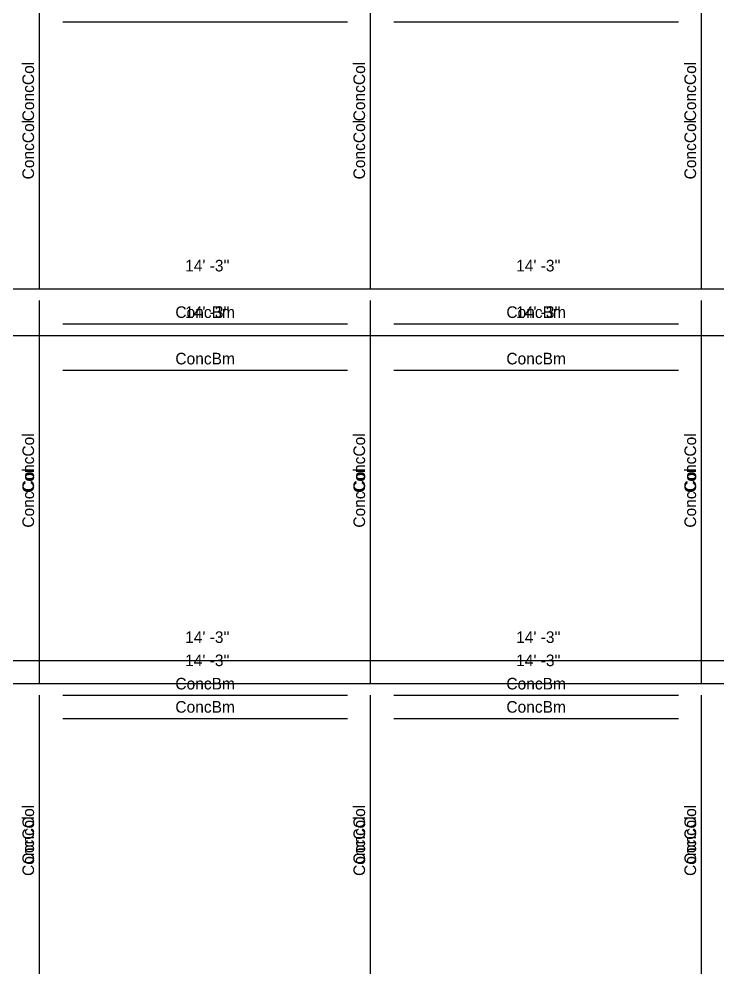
# Model space of a CAD drawing. Extents: x -38 to 2998, y -195 to 11529.
# Drawn here: x 1589.4 to 1950.3, y 2928 to 3421.5 of the extents above; entities that cross this region are included whole.
import ezdxf
from ezdxf.enums import TextEntityAlignment as Align

# ---------------------------------------------------------------- set-up
doc = ezdxf.new("R2010")
doc.units = 0
doc.header["$MEASUREMENT"] = 0
doc.layers.get('0').update_dxf_attribs({"linetype": 'CONTINUOUS'})
for name, color, linetype in [('CENTERLINES', 7, 'CONTINUOUS'), ('DIMENSIONS', 4, 'CONTINUOUS'), ('TEXT', 5, 'CONTINUOUS')]:
    doc.layers.add(name, color=color, linetype=linetype)
doc.dimstyles.get("Standard").update_dxf_attribs({"dimtxt": 0.18, "dimasz": 0.18, "dimexe": 0.18, "dimexo": 0.0625, "dimgap": 0.09, "dimtad": 0, "dimtih": 1, "dimtoh": 1, "dimdec": 4, "dimzin": 0, "dimtxsty": 'STANDARD', "dimcen": 0.09, "dimazin": 3, "dimtfac": 1, "dimtdec": 4, "dimtofl": 0, "dimtmove": 0, "dimatfit": 3, "dimtolj": 1, "dimtzin": 0})

# ---------------------------------------------------------------- blocks, each defined once
blk = doc.blocks.new('*D3549')
at = {"color": 1, "linetype": 'BYBLOCK'}
for points in [[(1433.73, 3094.77), (1432.67, 3093.71), (1425.25, 3086.29), (1424.19, 3085.23)], [(1604.73, 3094.77), (1603.67, 3093.71), (1596.25, 3086.29), (1595.19, 3085.23)]]:
    blk.add_solid(points, dxfattribs=at)
at = {"layer": 'DIMENSIONS', "color": 9, "linetype": 'BYBLOCK'}
for p, q in [((1428.96, 3090), (1428.96, 3108)), ((1599.96, 3090), (1599.96, 3108))]:
    blk.add_line(p, q, dxfattribs=at)
at = {"layer": 'DIMENSIONS', "color": 0, "linetype": 'BYBLOCK'}
blk.add_line((1428.96, 3090), (1599.96, 3090), dxfattribs=at)
at = {"layer": 'DIMENSIONS', "color": 0, "linetype": 'BYBLOCK', "insert": (1514.46, 3102), "char_height": 6, "attachment_point": 5}
blk.add_mtext("\\A1; 14' -3''", dxfattribs=at)
blk = doc.blocks.new('*D3550')
at = {"color": 1, "linetype": 'BYBLOCK'}
for points in [[(1604.73, 3094.77), (1603.67, 3093.71), (1596.25, 3086.29), (1595.19, 3085.23)], [(1775.73, 3094.77), (1774.67, 3093.71), (1767.25, 3086.29), (1766.19, 3085.23)]]:
    blk.add_solid(points, dxfattribs=at)
at = {"layer": 'DIMENSIONS', "color": 9, "linetype": 'BYBLOCK'}
for p, q in [((1599.96, 3090), (1599.96, 3108)), ((1770.96, 3090), (1770.96, 3108))]:
    blk.add_line(p, q, dxfattribs=at)
at = {"layer": 'DIMENSIONS', "color": 0, "linetype": 'BYBLOCK'}
blk.add_line((1599.96, 3090), (1770.96, 3090), dxfattribs=at)
at = {"layer": 'DIMENSIONS', "color": 0, "linetype": 'BYBLOCK', "insert": (1685.46, 3102), "char_height": 6, "attachment_point": 5}
blk.add_mtext("\\A1; 14' -3''", dxfattribs=at)
blk = doc.blocks.new('*D3551')
at = {"color": 1, "linetype": 'BYBLOCK'}
for points in [[(1775.73, 3094.77), (1774.67, 3093.71), (1767.25, 3086.29), (1766.19, 3085.23)], [(1946.73, 3094.77), (1945.67, 3093.71), (1938.25, 3086.29), (1937.19, 3085.23)]]:
    blk.add_solid(points, dxfattribs=at)
at = {"layer": 'DIMENSIONS', "color": 9, "linetype": 'BYBLOCK'}
for p, q in [((1770.96, 3090), (1770.96, 3108)), ((1941.96, 3090), (1941.96, 3108))]:
    blk.add_line(p, q, dxfattribs=at)
at = {"layer": 'DIMENSIONS', "color": 0, "linetype": 'BYBLOCK'}
blk.add_line((1770.96, 3090), (1941.96, 3090), dxfattribs=at)
at = {"layer": 'DIMENSIONS', "color": 0, "linetype": 'BYBLOCK', "insert": (1856.46, 3102), "char_height": 6, "attachment_point": 5}
blk.add_mtext("\\A1; 14' -3''", dxfattribs=at)
blk = doc.blocks.new('*D3552')
at = {"color": 1, "linetype": 'BYBLOCK'}
for points in [[(1946.73, 3094.77), (1945.67, 3093.71), (1938.25, 3086.29), (1937.19, 3085.23)], [(2117.73, 3094.77), (2116.67, 3093.71), (2109.25, 3086.29), (2108.19, 3085.23)]]:
    blk.add_solid(points, dxfattribs=at)
at = {"layer": 'DIMENSIONS', "color": 9, "linetype": 'BYBLOCK'}
for p, q in [((1941.96, 3090), (1941.96, 3108)), ((2112.96, 3090), (2112.96, 3108))]:
    blk.add_line(p, q, dxfattribs=at)
at = {"layer": 'DIMENSIONS', "color": 0, "linetype": 'BYBLOCK'}
blk.add_line((1941.96, 3090), (2112.96, 3090), dxfattribs=at)
at = {"layer": 'DIMENSIONS', "color": 0, "linetype": 'BYBLOCK', "insert": (2027.46, 3102), "char_height": 6, "attachment_point": 5}
blk.add_mtext("\\A1; 14' -3''", dxfattribs=at)
blk = doc.blocks.new('*D3570')
at = {"color": 1, "linetype": 'BYBLOCK'}
for points in [[(1433.73, 3286.77), (1432.67, 3285.71), (1425.25, 3278.29), (1424.19, 3277.23)], [(1604.73, 3286.77), (1603.67, 3285.71), (1596.25, 3278.29), (1595.19, 3277.23)]]:
    blk.add_solid(points, dxfattribs=at)
at = {"layer": 'DIMENSIONS', "color": 9, "linetype": 'BYBLOCK'}
for p, q in [((1428.96, 3282), (1428.96, 3300)), ((1599.96, 3282), (1599.96, 3300))]:
    blk.add_line(p, q, dxfattribs=at)
at = {"layer": 'DIMENSIONS', "color": 0, "linetype": 'BYBLOCK'}
blk.add_line((1428.96, 3282), (1599.96, 3282), dxfattribs=at)
at = {"layer": 'DIMENSIONS', "color": 0, "linetype": 'BYBLOCK', "insert": (1514.46, 3294), "char_height": 6, "attachment_point": 5}
blk.add_mtext("\\A1; 14' -3''", dxfattribs=at)
blk = doc.blocks.new('*D3571')
at = {"color": 1, "linetype": 'BYBLOCK'}
for points in [[(1604.73, 3286.77), (1603.67, 3285.71), (1596.25, 3278.29), (1595.19, 3277.23)], [(1775.73, 3286.77), (1774.67, 3285.71), (1767.25, 3278.29), (1766.19, 3277.23)]]:
    blk.add_solid(points, dxfattribs=at)
at = {"layer": 'DIMENSIONS', "color": 9, "linetype": 'BYBLOCK'}
for p, q in [((1599.96, 3282), (1599.96, 3300)), ((1770.96, 3282), (1770.96, 3300))]:
    blk.add_line(p, q, dxfattribs=at)
at = {"layer": 'DIMENSIONS', "color": 0, "linetype": 'BYBLOCK'}
blk.add_line((1599.96, 3282), (1770.96, 3282), dxfattribs=at)
at = {"layer": 'DIMENSIONS', "color": 0, "linetype": 'BYBLOCK', "insert": (1685.46, 3294), "char_height": 6, "attachment_point": 5}
blk.add_mtext("\\A1; 14' -3''", dxfattribs=at)
blk = doc.blocks.new('*D3572')
at = {"color": 1, "linetype": 'BYBLOCK'}
for points in [[(1775.73, 3286.77), (1774.67, 3285.71), (1767.25, 3278.29), (1766.19, 3277.23)], [(1946.73, 3286.77), (1945.67, 3285.71), (1938.25, 3278.29), (1937.19, 3277.23)]]:
    blk.add_solid(points, dxfattribs=at)
at = {"layer": 'DIMENSIONS', "color": 9, "linetype": 'BYBLOCK'}
for p, q in [((1770.96, 3282), (1770.96, 3300)), ((1941.96, 3282), (1941.96, 3300))]:
    blk.add_line(p, q, dxfattribs=at)
at = {"layer": 'DIMENSIONS', "color": 0, "linetype": 'BYBLOCK'}
blk.add_line((1770.96, 3282), (1941.96, 3282), dxfattribs=at)
at = {"layer": 'DIMENSIONS', "color": 0, "linetype": 'BYBLOCK', "insert": (1856.46, 3294), "char_height": 6, "attachment_point": 5}
blk.add_mtext("\\A1; 14' -3''", dxfattribs=at)
blk = doc.blocks.new('*D3573')
at = {"color": 1, "linetype": 'BYBLOCK'}
for points in [[(1946.73, 3286.77), (1945.67, 3285.71), (1938.25, 3278.29), (1937.19, 3277.23)], [(2117.73, 3286.77), (2116.67, 3285.71), (2109.25, 3278.29), (2108.19, 3277.23)]]:
    blk.add_solid(points, dxfattribs=at)
at = {"layer": 'DIMENSIONS', "color": 9, "linetype": 'BYBLOCK'}
for p, q in [((1941.96, 3282), (1941.96, 3300)), ((2112.96, 3282), (2112.96, 3300))]:
    blk.add_line(p, q, dxfattribs=at)
at = {"layer": 'DIMENSIONS', "color": 0, "linetype": 'BYBLOCK'}
blk.add_line((1941.96, 3282), (2112.96, 3282), dxfattribs=at)
at = {"layer": 'DIMENSIONS', "color": 0, "linetype": 'BYBLOCK', "insert": (2027.46, 3294), "char_height": 6, "attachment_point": 5}
blk.add_mtext("\\A1; 14' -3''", dxfattribs=at)
blk = doc.blocks.new('*D4040')
at = {"color": 1, "linetype": 'BYBLOCK'}
for points in [[(1433.73, 3082.77), (1432.67, 3081.71), (1425.25, 3074.29), (1424.19, 3073.23)], [(1604.73, 3082.77), (1603.67, 3081.71), (1596.25, 3074.29), (1595.19, 3073.23)]]:
    blk.add_solid(points, dxfattribs=at)
at = {"layer": 'DIMENSIONS', "color": 9, "linetype": 'BYBLOCK'}
for p, q in [((1428.96, 3078), (1428.96, 3096)), ((1599.96, 3078), (1599.96, 3096))]:
    blk.add_line(p, q, dxfattribs=at)
at = {"layer": 'DIMENSIONS', "color": 0, "linetype": 'BYBLOCK'}
blk.add_line((1428.96, 3078), (1599.96, 3078), dxfattribs=at)
at = {"layer": 'DIMENSIONS', "color": 0, "linetype": 'BYBLOCK', "insert": (1514.46, 3090), "char_height": 6, "attachment_point": 5}
blk.add_mtext("\\A1; 14' -3''", dxfattribs=at)
blk = doc.blocks.new('*D4041')
at = {"color": 1, "linetype": 'BYBLOCK'}
for points in [[(1604.73, 3082.77), (1603.67, 3081.71), (1596.25, 3074.29), (1595.19, 3073.23)], [(1775.73, 3082.77), (1774.67, 3081.71), (1767.25, 3074.29), (1766.19, 3073.23)]]:
    blk.add_solid(points, dxfattribs=at)
at = {"layer": 'DIMENSIONS', "color": 9, "linetype": 'BYBLOCK'}
for p, q in [((1599.96, 3078), (1599.96, 3096)), ((1770.96, 3078), (1770.96, 3096))]:
    blk.add_line(p, q, dxfattribs=at)
at = {"layer": 'DIMENSIONS', "color": 0, "linetype": 'BYBLOCK'}
blk.add_line((1599.96, 3078), (1770.96, 3078), dxfattribs=at)
at = {"layer": 'DIMENSIONS', "color": 0, "linetype": 'BYBLOCK', "insert": (1685.46, 3090), "char_height": 6, "attachment_point": 5}
blk.add_mtext("\\A1; 14' -3''", dxfattribs=at)
blk = doc.blocks.new('*D4042')
at = {"color": 1, "linetype": 'BYBLOCK'}
for points in [[(1775.73, 3082.77), (1774.67, 3081.71), (1767.25, 3074.29), (1766.19, 3073.23)], [(1946.73, 3082.77), (1945.67, 3081.71), (1938.25, 3074.29), (1937.19, 3073.23)]]:
    blk.add_solid(points, dxfattribs=at)
at = {"layer": 'DIMENSIONS', "color": 9, "linetype": 'BYBLOCK'}
for p, q in [((1770.96, 3078), (1770.96, 3096)), ((1941.96, 3078), (1941.96, 3096))]:
    blk.add_line(p, q, dxfattribs=at)
at = {"layer": 'DIMENSIONS', "color": 0, "linetype": 'BYBLOCK'}
blk.add_line((1770.96, 3078), (1941.96, 3078), dxfattribs=at)
at = {"layer": 'DIMENSIONS', "color": 0, "linetype": 'BYBLOCK', "insert": (1856.46, 3090), "char_height": 6, "attachment_point": 5}
blk.add_mtext("\\A1; 14' -3''", dxfattribs=at)
blk = doc.blocks.new('*D4043')
at = {"color": 1, "linetype": 'BYBLOCK'}
for points in [[(1946.73, 3082.77), (1945.67, 3081.71), (1938.25, 3074.29), (1937.19, 3073.23)], [(2117.73, 3082.77), (2116.67, 3081.71), (2109.25, 3074.29), (2108.19, 3073.23)]]:
    blk.add_solid(points, dxfattribs=at)
at = {"layer": 'DIMENSIONS', "color": 9, "linetype": 'BYBLOCK'}
for p, q in [((1941.96, 3078), (1941.96, 3096)), ((2112.96, 3078), (2112.96, 3096))]:
    blk.add_line(p, q, dxfattribs=at)
at = {"layer": 'DIMENSIONS', "color": 0, "linetype": 'BYBLOCK'}
blk.add_line((1941.96, 3078), (2112.96, 3078), dxfattribs=at)
at = {"layer": 'DIMENSIONS', "color": 0, "linetype": 'BYBLOCK', "insert": (2027.46, 3090), "char_height": 6, "attachment_point": 5}
blk.add_mtext("\\A1; 14' -3''", dxfattribs=at)
blk = doc.blocks.new('*D4061')
at = {"color": 1, "linetype": 'BYBLOCK'}
for points in [[(1433.73, 3262.77), (1432.67, 3261.71), (1425.25, 3254.29), (1424.19, 3253.23)], [(1604.73, 3262.77), (1603.67, 3261.71), (1596.25, 3254.29), (1595.19, 3253.23)]]:
    blk.add_solid(points, dxfattribs=at)
at = {"layer": 'DIMENSIONS', "color": 9, "linetype": 'BYBLOCK'}
for p, q in [((1428.96, 3258), (1428.96, 3276)), ((1599.96, 3258), (1599.96, 3276))]:
    blk.add_line(p, q, dxfattribs=at)
at = {"layer": 'DIMENSIONS', "color": 0, "linetype": 'BYBLOCK'}
blk.add_line((1428.96, 3258), (1599.96, 3258), dxfattribs=at)
at = {"layer": 'DIMENSIONS', "color": 0, "linetype": 'BYBLOCK', "insert": (1514.46, 3270), "char_height": 6, "attachment_point": 5}
blk.add_mtext("\\A1; 14' -3''", dxfattribs=at)
blk = doc.blocks.new('*D4062')
at = {"color": 1, "linetype": 'BYBLOCK'}
for points in [[(1604.73, 3262.77), (1603.67, 3261.71), (1596.25, 3254.29), (1595.19, 3253.23)], [(1775.73, 3262.77), (1774.67, 3261.71), (1767.25, 3254.29), (1766.19, 3253.23)]]:
    blk.add_solid(points, dxfattribs=at)
at = {"layer": 'DIMENSIONS', "color": 9, "linetype": 'BYBLOCK'}
for p, q in [((1599.96, 3258), (1599.96, 3276)), ((1770.96, 3258), (1770.96, 3276))]:
    blk.add_line(p, q, dxfattribs=at)
at = {"layer": 'DIMENSIONS', "color": 0, "linetype": 'BYBLOCK'}
blk.add_line((1599.96, 3258), (1770.96, 3258), dxfattribs=at)
at = {"layer": 'DIMENSIONS', "color": 0, "linetype": 'BYBLOCK', "insert": (1685.46, 3270), "char_height": 6, "attachment_point": 5}
blk.add_mtext("\\A1; 14' -3''", dxfattribs=at)
blk = doc.blocks.new('*D4063')
at = {"color": 1, "linetype": 'BYBLOCK'}
for points in [[(1775.73, 3262.77), (1774.67, 3261.71), (1767.25, 3254.29), (1766.19, 3253.23)], [(1946.73, 3262.77), (1945.67, 3261.71), (1938.25, 3254.29), (1937.19, 3253.23)]]:
    blk.add_solid(points, dxfattribs=at)
at = {"layer": 'DIMENSIONS', "color": 9, "linetype": 'BYBLOCK'}
for p, q in [((1770.96, 3258), (1770.96, 3276)), ((1941.96, 3258), (1941.96, 3276))]:
    blk.add_line(p, q, dxfattribs=at)
at = {"layer": 'DIMENSIONS', "color": 0, "linetype": 'BYBLOCK'}
blk.add_line((1770.96, 3258), (1941.96, 3258), dxfattribs=at)
at = {"layer": 'DIMENSIONS', "color": 0, "linetype": 'BYBLOCK', "insert": (1856.46, 3270), "char_height": 6, "attachment_point": 5}
blk.add_mtext("\\A1; 14' -3''", dxfattribs=at)
blk = doc.blocks.new('*D4064')
at = {"color": 1, "linetype": 'BYBLOCK'}
for points in [[(1946.73, 3262.77), (1945.67, 3261.71), (1938.25, 3254.29), (1937.19, 3253.23)], [(2117.73, 3262.77), (2116.67, 3261.71), (2109.25, 3254.29), (2108.19, 3253.23)]]:
    blk.add_solid(points, dxfattribs=at)
at = {"layer": 'DIMENSIONS', "color": 9, "linetype": 'BYBLOCK'}
for p, q in [((1941.96, 3258), (1941.96, 3276)), ((2112.96, 3258), (2112.96, 3276))]:
    blk.add_line(p, q, dxfattribs=at)
at = {"layer": 'DIMENSIONS', "color": 0, "linetype": 'BYBLOCK'}
blk.add_line((1941.96, 3258), (2112.96, 3258), dxfattribs=at)
at = {"layer": 'DIMENSIONS', "color": 0, "linetype": 'BYBLOCK', "insert": (2027.46, 3270), "char_height": 6, "attachment_point": 5}
blk.add_mtext("\\A1; 14' -3''", dxfattribs=at)
blk = doc.blocks.new('*D4510')
at = {"color": 1, "linetype": 'BYBLOCK'}
for points in [[(1433.73, 3082.77), (1432.67, 3081.71), (1425.25, 3074.29), (1424.19, 3073.23)], [(1604.73, 3082.77), (1603.67, 3081.71), (1596.25, 3074.29), (1595.19, 3073.23)]]:
    blk.add_solid(points, dxfattribs=at)
at = {"layer": 'DIMENSIONS', "color": 9, "linetype": 'BYBLOCK'}
for p, q in [((1428.96, 3078), (1428.96, 3096)), ((1599.96, 3078), (1599.96, 3096))]:
    blk.add_line(p, q, dxfattribs=at)
at = {"layer": 'DIMENSIONS', "color": 0, "linetype": 'BYBLOCK'}
blk.add_line((1428.96, 3078), (1599.96, 3078), dxfattribs=at)
at = {"layer": 'DIMENSIONS', "color": 0, "linetype": 'BYBLOCK', "insert": (1514.46, 3090), "char_height": 6, "attachment_point": 5}
blk.add_mtext("\\A1; 14' -3''", dxfattribs=at)
blk = doc.blocks.new('*D4511')
at = {"color": 1, "linetype": 'BYBLOCK'}
for points in [[(1604.73, 3082.77), (1603.67, 3081.71), (1596.25, 3074.29), (1595.19, 3073.23)], [(1775.73, 3082.77), (1774.67, 3081.71), (1767.25, 3074.29), (1766.19, 3073.23)]]:
    blk.add_solid(points, dxfattribs=at)
at = {"layer": 'DIMENSIONS', "color": 9, "linetype": 'BYBLOCK'}
for p, q in [((1599.96, 3078), (1599.96, 3096)), ((1770.96, 3078), (1770.96, 3096))]:
    blk.add_line(p, q, dxfattribs=at)
at = {"layer": 'DIMENSIONS', "color": 0, "linetype": 'BYBLOCK'}
blk.add_line((1599.96, 3078), (1770.96, 3078), dxfattribs=at)
at = {"layer": 'DIMENSIONS', "color": 0, "linetype": 'BYBLOCK', "insert": (1685.46, 3090), "char_height": 6, "attachment_point": 5}
blk.add_mtext("\\A1; 14' -3''", dxfattribs=at)
blk = doc.blocks.new('*D4512')
at = {"color": 1, "linetype": 'BYBLOCK'}
for points in [[(1775.73, 3082.77), (1774.67, 3081.71), (1767.25, 3074.29), (1766.19, 3073.23)], [(1946.73, 3082.77), (1945.67, 3081.71), (1938.25, 3074.29), (1937.19, 3073.23)]]:
    blk.add_solid(points, dxfattribs=at)
at = {"layer": 'DIMENSIONS', "color": 9, "linetype": 'BYBLOCK'}
for p, q in [((1770.96, 3078), (1770.96, 3096)), ((1941.96, 3078), (1941.96, 3096))]:
    blk.add_line(p, q, dxfattribs=at)
at = {"layer": 'DIMENSIONS', "color": 0, "linetype": 'BYBLOCK'}
blk.add_line((1770.96, 3078), (1941.96, 3078), dxfattribs=at)
at = {"layer": 'DIMENSIONS', "color": 0, "linetype": 'BYBLOCK', "insert": (1856.46, 3090), "char_height": 6, "attachment_point": 5}
blk.add_mtext("\\A1; 14' -3''", dxfattribs=at)
blk = doc.blocks.new('*D4513')
at = {"color": 1, "linetype": 'BYBLOCK'}
for points in [[(1946.73, 3082.77), (1945.67, 3081.71), (1938.25, 3074.29), (1937.19, 3073.23)], [(2117.73, 3082.77), (2116.67, 3081.71), (2109.25, 3074.29), (2108.19, 3073.23)]]:
    blk.add_solid(points, dxfattribs=at)
at = {"layer": 'DIMENSIONS', "color": 9, "linetype": 'BYBLOCK'}
for p, q in [((1941.96, 3078), (1941.96, 3096)), ((2112.96, 3078), (2112.96, 3096))]:
    blk.add_line(p, q, dxfattribs=at)
at = {"layer": 'DIMENSIONS', "color": 0, "linetype": 'BYBLOCK'}
blk.add_line((1941.96, 3078), (2112.96, 3078), dxfattribs=at)
at = {"layer": 'DIMENSIONS', "color": 0, "linetype": 'BYBLOCK', "insert": (2027.46, 3090), "char_height": 6, "attachment_point": 5}
blk.add_mtext("\\A1; 14' -3''", dxfattribs=at)
blk = doc.blocks.new('*D4531')
at = {"color": 1, "linetype": 'BYBLOCK'}
for points in [[(1433.73, 3262.77), (1432.67, 3261.71), (1425.25, 3254.29), (1424.19, 3253.23)], [(1604.73, 3262.77), (1603.67, 3261.71), (1596.25, 3254.29), (1595.19, 3253.23)]]:
    blk.add_solid(points, dxfattribs=at)
at = {"layer": 'DIMENSIONS', "color": 9, "linetype": 'BYBLOCK'}
for p, q in [((1428.96, 3258), (1428.96, 3276)), ((1599.96, 3258), (1599.96, 3276))]:
    blk.add_line(p, q, dxfattribs=at)
at = {"layer": 'DIMENSIONS', "color": 0, "linetype": 'BYBLOCK'}
blk.add_line((1428.96, 3258), (1599.96, 3258), dxfattribs=at)
at = {"layer": 'DIMENSIONS', "color": 0, "linetype": 'BYBLOCK', "insert": (1514.46, 3270), "char_height": 6, "attachment_point": 5}
blk.add_mtext("\\A1; 14' -3''", dxfattribs=at)
blk = doc.blocks.new('*D4532')
at = {"color": 1, "linetype": 'BYBLOCK'}
for points in [[(1604.73, 3262.77), (1603.67, 3261.71), (1596.25, 3254.29), (1595.19, 3253.23)], [(1775.73, 3262.77), (1774.67, 3261.71), (1767.25, 3254.29), (1766.19, 3253.23)]]:
    blk.add_solid(points, dxfattribs=at)
at = {"layer": 'DIMENSIONS', "color": 9, "linetype": 'BYBLOCK'}
for p, q in [((1599.96, 3258), (1599.96, 3276)), ((1770.96, 3258), (1770.96, 3276))]:
    blk.add_line(p, q, dxfattribs=at)
at = {"layer": 'DIMENSIONS', "color": 0, "linetype": 'BYBLOCK'}
blk.add_line((1599.96, 3258), (1770.96, 3258), dxfattribs=at)
at = {"layer": 'DIMENSIONS', "color": 0, "linetype": 'BYBLOCK', "insert": (1685.46, 3270), "char_height": 6, "attachment_point": 5}
blk.add_mtext("\\A1; 14' -3''", dxfattribs=at)
blk = doc.blocks.new('*D4533')
at = {"color": 1, "linetype": 'BYBLOCK'}
for points in [[(1775.73, 3262.77), (1774.67, 3261.71), (1767.25, 3254.29), (1766.19, 3253.23)], [(1946.73, 3262.77), (1945.67, 3261.71), (1938.25, 3254.29), (1937.19, 3253.23)]]:
    blk.add_solid(points, dxfattribs=at)
at = {"layer": 'DIMENSIONS', "color": 9, "linetype": 'BYBLOCK'}
for p, q in [((1770.96, 3258), (1770.96, 3276)), ((1941.96, 3258), (1941.96, 3276))]:
    blk.add_line(p, q, dxfattribs=at)
at = {"layer": 'DIMENSIONS', "color": 0, "linetype": 'BYBLOCK'}
blk.add_line((1770.96, 3258), (1941.96, 3258), dxfattribs=at)
at = {"layer": 'DIMENSIONS', "color": 0, "linetype": 'BYBLOCK', "insert": (1856.46, 3270), "char_height": 6, "attachment_point": 5}
blk.add_mtext("\\A1; 14' -3''", dxfattribs=at)
blk = doc.blocks.new('*D4534')
at = {"color": 1, "linetype": 'BYBLOCK'}
for points in [[(1946.73, 3262.77), (1945.67, 3261.71), (1938.25, 3254.29), (1937.19, 3253.23)], [(2117.73, 3262.77), (2116.67, 3261.71), (2109.25, 3254.29), (2108.19, 3253.23)]]:
    blk.add_solid(points, dxfattribs=at)
at = {"layer": 'DIMENSIONS', "color": 9, "linetype": 'BYBLOCK'}
for p, q in [((1941.96, 3258), (1941.96, 3276)), ((2112.96, 3258), (2112.96, 3276))]:
    blk.add_line(p, q, dxfattribs=at)
at = {"layer": 'DIMENSIONS', "color": 0, "linetype": 'BYBLOCK'}
blk.add_line((1941.96, 3258), (2112.96, 3258), dxfattribs=at)
at = {"layer": 'DIMENSIONS', "color": 0, "linetype": 'BYBLOCK', "insert": (2027.46, 3270), "char_height": 6, "attachment_point": 5}
blk.add_mtext("\\A1; 14' -3''", dxfattribs=at)
blk = doc.blocks.new('*D4980')
at = {"color": 1, "linetype": 'BYBLOCK'}
for points in [[(1433.73, 3082.77), (1432.67, 3081.71), (1425.25, 3074.29), (1424.19, 3073.23)], [(1604.73, 3082.77), (1603.67, 3081.71), (1596.25, 3074.29), (1595.19, 3073.23)]]:
    blk.add_solid(points, dxfattribs=at)
at = {"layer": 'DIMENSIONS', "color": 9, "linetype": 'BYBLOCK'}
for p, q in [((1428.96, 3078), (1428.96, 3096)), ((1599.96, 3078), (1599.96, 3096))]:
    blk.add_line(p, q, dxfattribs=at)
at = {"layer": 'DIMENSIONS', "color": 0, "linetype": 'BYBLOCK'}
blk.add_line((1428.96, 3078), (1599.96, 3078), dxfattribs=at)
at = {"layer": 'DIMENSIONS', "color": 0, "linetype": 'BYBLOCK', "insert": (1514.46, 3090), "char_height": 6, "attachment_point": 5}
blk.add_mtext("\\A1; 14' -3''", dxfattribs=at)
blk = doc.blocks.new('*D4981')
at = {"color": 1, "linetype": 'BYBLOCK'}
for points in [[(1604.73, 3082.77), (1603.67, 3081.71), (1596.25, 3074.29), (1595.19, 3073.23)], [(1775.73, 3082.77), (1774.67, 3081.71), (1767.25, 3074.29), (1766.19, 3073.23)]]:
    blk.add_solid(points, dxfattribs=at)
at = {"layer": 'DIMENSIONS', "color": 9, "linetype": 'BYBLOCK'}
for p, q in [((1599.96, 3078), (1599.96, 3096)), ((1770.96, 3078), (1770.96, 3096))]:
    blk.add_line(p, q, dxfattribs=at)
at = {"layer": 'DIMENSIONS', "color": 0, "linetype": 'BYBLOCK'}
blk.add_line((1599.96, 3078), (1770.96, 3078), dxfattribs=at)
at = {"layer": 'DIMENSIONS', "color": 0, "linetype": 'BYBLOCK', "insert": (1685.46, 3090), "char_height": 6, "attachment_point": 5}
blk.add_mtext("\\A1; 14' -3''", dxfattribs=at)
blk = doc.blocks.new('*D4982')
at = {"color": 1, "linetype": 'BYBLOCK'}
for points in [[(1775.73, 3082.77), (1774.67, 3081.71), (1767.25, 3074.29), (1766.19, 3073.23)], [(1946.73, 3082.77), (1945.67, 3081.71), (1938.25, 3074.29), (1937.19, 3073.23)]]:
    blk.add_solid(points, dxfattribs=at)
at = {"layer": 'DIMENSIONS', "color": 9, "linetype": 'BYBLOCK'}
for p, q in [((1770.96, 3078), (1770.96, 3096)), ((1941.96, 3078), (1941.96, 3096))]:
    blk.add_line(p, q, dxfattribs=at)
at = {"layer": 'DIMENSIONS', "color": 0, "linetype": 'BYBLOCK'}
blk.add_line((1770.96, 3078), (1941.96, 3078), dxfattribs=at)
at = {"layer": 'DIMENSIONS', "color": 0, "linetype": 'BYBLOCK', "insert": (1856.46, 3090), "char_height": 6, "attachment_point": 5}
blk.add_mtext("\\A1; 14' -3''", dxfattribs=at)
blk = doc.blocks.new('*D4983')
at = {"color": 1, "linetype": 'BYBLOCK'}
for points in [[(1946.73, 3082.77), (1945.67, 3081.71), (1938.25, 3074.29), (1937.19, 3073.23)], [(2117.73, 3082.77), (2116.67, 3081.71), (2109.25, 3074.29), (2108.19, 3073.23)]]:
    blk.add_solid(points, dxfattribs=at)
at = {"layer": 'DIMENSIONS', "color": 9, "linetype": 'BYBLOCK'}
for p, q in [((1941.96, 3078), (1941.96, 3096)), ((2112.96, 3078), (2112.96, 3096))]:
    blk.add_line(p, q, dxfattribs=at)
at = {"layer": 'DIMENSIONS', "color": 0, "linetype": 'BYBLOCK'}
blk.add_line((1941.96, 3078), (2112.96, 3078), dxfattribs=at)
at = {"layer": 'DIMENSIONS', "color": 0, "linetype": 'BYBLOCK', "insert": (2027.46, 3090), "char_height": 6, "attachment_point": 5}
blk.add_mtext("\\A1; 14' -3''", dxfattribs=at)
blk = doc.blocks.new('*D5001')
at = {"color": 1, "linetype": 'BYBLOCK'}
for points in [[(1433.73, 3262.77), (1432.67, 3261.71), (1425.25, 3254.29), (1424.19, 3253.23)], [(1604.73, 3262.77), (1603.67, 3261.71), (1596.25, 3254.29), (1595.19, 3253.23)]]:
    blk.add_solid(points, dxfattribs=at)
at = {"layer": 'DIMENSIONS', "color": 9, "linetype": 'BYBLOCK'}
for p, q in [((1428.96, 3258), (1428.96, 3276)), ((1599.96, 3258), (1599.96, 3276))]:
    blk.add_line(p, q, dxfattribs=at)
at = {"layer": 'DIMENSIONS', "color": 0, "linetype": 'BYBLOCK'}
blk.add_line((1428.96, 3258), (1599.96, 3258), dxfattribs=at)
at = {"layer": 'DIMENSIONS', "color": 0, "linetype": 'BYBLOCK', "insert": (1514.46, 3270), "char_height": 6, "attachment_point": 5}
blk.add_mtext("\\A1; 14' -3''", dxfattribs=at)
blk = doc.blocks.new('*D5002')
at = {"color": 1, "linetype": 'BYBLOCK'}
for points in [[(1604.73, 3262.77), (1603.67, 3261.71), (1596.25, 3254.29), (1595.19, 3253.23)], [(1775.73, 3262.77), (1774.67, 3261.71), (1767.25, 3254.29), (1766.19, 3253.23)]]:
    blk.add_solid(points, dxfattribs=at)
at = {"layer": 'DIMENSIONS', "color": 9, "linetype": 'BYBLOCK'}
for p, q in [((1599.96, 3258), (1599.96, 3276)), ((1770.96, 3258), (1770.96, 3276))]:
    blk.add_line(p, q, dxfattribs=at)
at = {"layer": 'DIMENSIONS', "color": 0, "linetype": 'BYBLOCK'}
blk.add_line((1599.96, 3258), (1770.96, 3258), dxfattribs=at)
at = {"layer": 'DIMENSIONS', "color": 0, "linetype": 'BYBLOCK', "insert": (1685.46, 3270), "char_height": 6, "attachment_point": 5}
blk.add_mtext("\\A1; 14' -3''", dxfattribs=at)
blk = doc.blocks.new('*D5003')
at = {"color": 1, "linetype": 'BYBLOCK'}
for points in [[(1775.73, 3262.77), (1774.67, 3261.71), (1767.25, 3254.29), (1766.19, 3253.23)], [(1946.73, 3262.77), (1945.67, 3261.71), (1938.25, 3254.29), (1937.19, 3253.23)]]:
    blk.add_solid(points, dxfattribs=at)
at = {"layer": 'DIMENSIONS', "color": 9, "linetype": 'BYBLOCK'}
for p, q in [((1770.96, 3258), (1770.96, 3276)), ((1941.96, 3258), (1941.96, 3276))]:
    blk.add_line(p, q, dxfattribs=at)
at = {"layer": 'DIMENSIONS', "color": 0, "linetype": 'BYBLOCK'}
blk.add_line((1770.96, 3258), (1941.96, 3258), dxfattribs=at)
at = {"layer": 'DIMENSIONS', "color": 0, "linetype": 'BYBLOCK', "insert": (1856.46, 3270), "char_height": 6, "attachment_point": 5}
blk.add_mtext("\\A1; 14' -3''", dxfattribs=at)
blk = doc.blocks.new('*D5004')
at = {"color": 1, "linetype": 'BYBLOCK'}
for points in [[(1946.73, 3262.77), (1945.67, 3261.71), (1938.25, 3254.29), (1937.19, 3253.23)], [(2117.73, 3262.77), (2116.67, 3261.71), (2109.25, 3254.29), (2108.19, 3253.23)]]:
    blk.add_solid(points, dxfattribs=at)
at = {"layer": 'DIMENSIONS', "color": 9, "linetype": 'BYBLOCK'}
for p, q in [((1941.96, 3258), (1941.96, 3276)), ((2112.96, 3258), (2112.96, 3276))]:
    blk.add_line(p, q, dxfattribs=at)
at = {"layer": 'DIMENSIONS', "color": 0, "linetype": 'BYBLOCK'}
blk.add_line((1941.96, 3258), (2112.96, 3258), dxfattribs=at)
at = {"layer": 'DIMENSIONS', "color": 0, "linetype": 'BYBLOCK', "insert": (2027.46, 3270), "char_height": 6, "attachment_point": 5}
blk.add_mtext("\\A1; 14' -3''", dxfattribs=at)

msp = doc.modelspace()

# ---------------------------------------------------------------- linework, layer by layer
at = {"layer": 'CENTERLINES', "color": 0, "linetype": 'CONTINUOUS'}
for p, q in [((1599.96, 3312), (1599.96, 3456)), ((1770.96, 3312), (1770.96, 3456)), ((1941.96, 3312), (1941.96, 3456)), ((1599.96, 3288), (1599.96, 3420)), ((1599.96, 3288), (1599.96, 3420)), ((1599.96, 3288), (1599.96, 3420)), ((1611.96, 3420), (1758.96, 3420)), ((1611.96, 3420), (1758.96, 3420)), ((1611.96, 3420), (1758.96, 3420)), ((1770.96, 3288), (1770.96, 3420)), ((1770.96, 3288), (1770.96, 3420)), ((1770.96, 3288), (1770.96, 3420)), ((1782.96, 3420), (1929.96, 3420)), ((1782.96, 3420), (1929.96, 3420)), ((1782.96, 3420), (1929.96, 3420)), ((1941.96, 3288), (1941.96, 3420)), ((1941.96, 3288), (1941.96, 3420)), ((1941.96, 3288), (1941.96, 3420)), ((1599.96, 3120), (1599.96, 3264)), ((1611.96, 3264), (1758.96, 3264)), ((1770.96, 3120), (1770.96, 3264)), ((1782.96, 3264), (1929.96, 3264)), ((1941.96, 3120), (1941.96, 3264)), ((1599.96, 3108), (1599.96, 3240)), ((1599.96, 3108), (1599.96, 3240)), ((1599.96, 3108), (1599.96, 3240)), ((1611.96, 3240), (1758.96, 3240)), ((1611.96, 3240), (1758.96, 3240)), ((1611.96, 3240), (1758.96, 3240)), ((1770.96, 3108), (1770.96, 3240)), ((1770.96, 3108), (1770.96, 3240)), ((1770.96, 3108), (1770.96, 3240)), ((1782.96, 3240), (1929.96, 3240)), ((1782.96, 3240), (1929.96, 3240)), ((1782.96, 3240), (1929.96, 3240)), ((1941.96, 3108), (1941.96, 3240)), ((1941.96, 3108), (1941.96, 3240)), ((1941.96, 3108), (1941.96, 3240)), ((1599.96, 2928), (1599.96, 3072)), ((1611.96, 3072), (1758.96, 3072)), ((1770.96, 2928), (1770.96, 3072)), ((1782.96, 3072), (1929.96, 3072)), ((1941.96, 2928), (1941.96, 3072)), ((1599.96, 2928), (1599.96, 3060)), ((1599.96, 2928), (1599.96, 3060)), ((1599.96, 2928), (1599.96, 3060)), ((1611.96, 3060), (1758.96, 3060)), ((1611.96, 3060), (1758.96, 3060)), ((1611.96, 3060), (1758.96, 3060)), ((1770.96, 2928), (1770.96, 3060)), ((1770.96, 2928), (1770.96, 3060)), ((1770.96, 2928), (1770.96, 3060)), ((1782.96, 3060), (1929.96, 3060)), ((1782.96, 3060), (1929.96, 3060)), ((1782.96, 3060), (1929.96, 3060)), ((1941.96, 2928), (1941.96, 3060)), ((1941.96, 2928), (1941.96, 3060)), ((1941.96, 2928), (1941.96, 3060))]:
    msp.add_line(p, q, dxfattribs=at)

# ---------------------------------------------------------------- texts
at = {"layer": 'TEXT', "color": 0}
for p in [(1593.96, 3384), (1764.96, 3384), (1935.96, 3384), (1593.96, 3354), (1593.96, 3354), (1593.96, 3354), (1764.96, 3354), (1764.96, 3354), (1764.96, 3354), (1935.96, 3354), (1935.96, 3354), (1935.96, 3354), (1593.96, 3192), (1764.96, 3192), (1935.96, 3192), (1593.96, 3174), (1593.96, 3174), (1593.96, 3174), (1764.96, 3174), (1764.96, 3174), (1764.96, 3174), (1935.96, 3174), (1935.96, 3174), (1935.96, 3174), (1593.96, 3000), (1764.96, 3000), (1935.96, 3000), (1593.96, 2994), (1593.96, 2994), (1593.96, 2994), (1764.96, 2994), (1764.96, 2994), (1764.96, 2994), (1935.96, 2994), (1935.96, 2994), (1935.96, 2994)]:
    msp.add_text('ConcCol', height=6, rotation=90, dxfattribs=at).set_placement(p, align=Align.MIDDLE)
for p in [(1685.46, 3270), (1856.46, 3270), (1685.46, 3246), (1685.46, 3246), (1685.46, 3246), (1856.46, 3246), (1856.46, 3246), (1856.46, 3246), (1685.46, 3078), (1856.46, 3078), (1685.46, 3066), (1685.46, 3066), (1685.46, 3066), (1856.46, 3066), (1856.46, 3066), (1856.46, 3066)]:
    msp.add_text('ConcBm', height=6, dxfattribs=at).set_placement(p, align=Align.MIDDLE)

# ---------------------------------------------------------------- dimensions: what is measured, and where the dimension line sits
at = {"layer": 'DIMENSIONS'}
for base, p1, p2, picture, middle in [((1599.96, 3282), (1428.96, 3270), (1599.96, 3270), '*D3570', (1514.46, 3270)), ((1770.96, 3282), (1599.96, 3270), (1770.96, 3270), '*D3571', (1685.46, 3270)), ((1941.96, 3282), (1770.96, 3270), (1941.96, 3270), '*D3572', (1856.46, 3270)), ((2112.96, 3282), (1941.96, 3270), (2112.96, 3270), '*D3573', (2027.46, 3270)), ((1599.96, 3258), (1428.96, 3246), (1599.96, 3246), '*D4061', (1514.46, 3246)), ((1599.96, 3258), (1428.96, 3246), (1599.96, 3246), '*D4531', (1514.46, 3246)), ((1599.96, 3258), (1428.96, 3246), (1599.96, 3246), '*D5001', (1514.46, 3246)), ((1770.96, 3258), (1599.96, 3246), (1770.96, 3246), '*D4062', (1685.46, 3246)), ((1770.96, 3258), (1599.96, 3246), (1770.96, 3246), '*D4532', (1685.46, 3246)), ((1770.96, 3258), (1599.96, 3246), (1770.96, 3246), '*D5002', (1685.46, 3246)), ((1941.96, 3258), (1770.96, 3246), (1941.96, 3246), '*D4063', (1856.46, 3246)), ((1941.96, 3258), (1770.96, 3246), (1941.96, 3246), '*D4533', (1856.46, 3246)), ((1941.96, 3258), (1770.96, 3246), (1941.96, 3246), '*D5003', (1856.46, 3246)), ((2112.96, 3258), (1941.96, 3246), (2112.96, 3246), '*D4064', (2027.46, 3246)), ((2112.96, 3258), (1941.96, 3246), (2112.96, 3246), '*D4534', (2027.46, 3246)), ((2112.96, 3258), (1941.96, 3246), (2112.96, 3246), '*D5004', (2027.46, 3246)), ((1599.96, 3090), (1428.96, 3078), (1599.96, 3078), '*D3549', (1514.46, 3078)), ((1770.96, 3090), (1599.96, 3078), (1770.96, 3078), '*D3550', (1685.46, 3078)), ((1941.96, 3090), (1770.96, 3078), (1941.96, 3078), '*D3551', (1856.46, 3078)), ((2112.96, 3090), (1941.96, 3078), (2112.96, 3078), '*D3552', (2027.46, 3078)), ((1599.96, 3078), (1428.96, 3066), (1599.96, 3066), '*D4040', (1514.46, 3066)), ((1599.96, 3078), (1428.96, 3066), (1599.96, 3066), '*D4510', (1514.46, 3066)), ((1599.96, 3078), (1428.96, 3066), (1599.96, 3066), '*D4980', (1514.46, 3066)), ((1770.96, 3078), (1599.96, 3066), (1770.96, 3066), '*D4041', (1685.46, 3066)), ((1770.96, 3078), (1599.96, 3066), (1770.96, 3066), '*D4511', (1685.46, 3066)), ((1770.96, 3078), (1599.96, 3066), (1770.96, 3066), '*D4981', (1685.46, 3066)), ((1941.96, 3078), (1770.96, 3066), (1941.96, 3066), '*D4042', (1856.46, 3066)), ((1941.96, 3078), (1770.96, 3066), (1941.96, 3066), '*D4512', (1856.46, 3066)), ((1941.96, 3078), (1770.96, 3066), (1941.96, 3066), '*D4982', (1856.46, 3066)), ((2112.96, 3078), (1941.96, 3066), (2112.96, 3066), '*D4043', (2027.46, 3066)), ((2112.96, 3078), (1941.96, 3066), (2112.96, 3066), '*D4513', (2027.46, 3066)), ((2112.96, 3078), (1941.96, 3066), (2112.96, 3066), '*D4983', (2027.46, 3066))]:
    dim = msp.add_linear_dim(base=base, p1=p1, p2=p2, dimstyle='STANDARD', dxfattribs=at)
    dim.commit()
    dim.dimension.update_dxf_attribs({"geometry": picture, "text_midpoint": middle})

doc.saveas('drawing.dxf')
